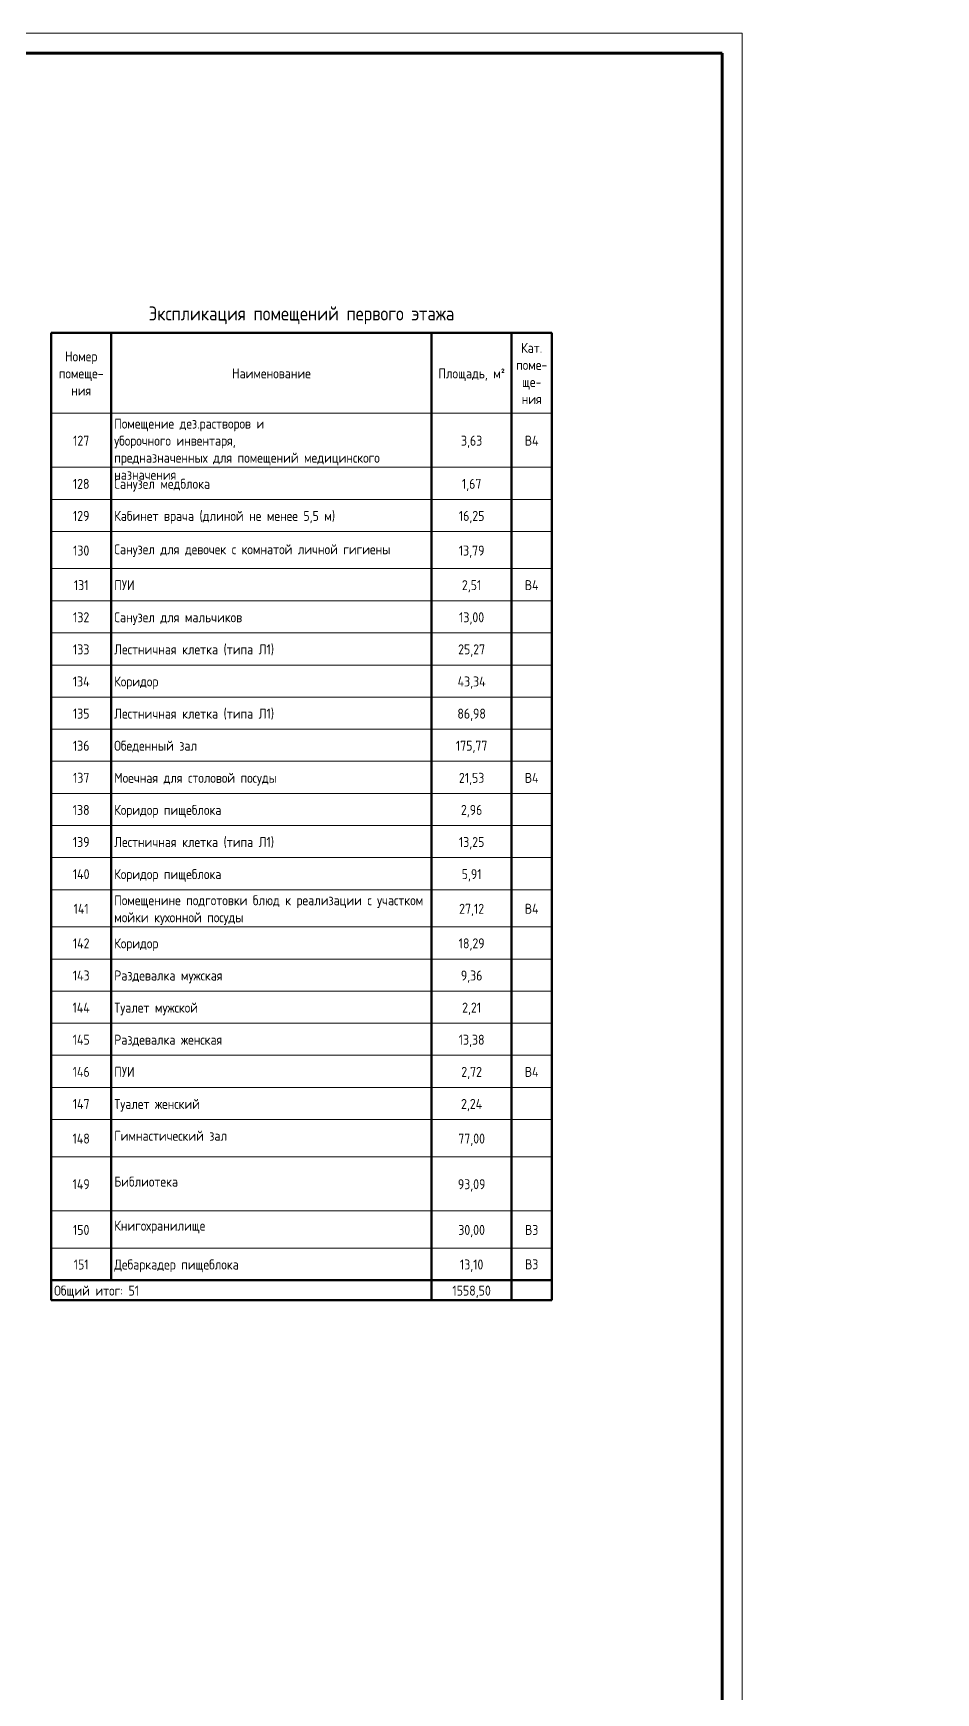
# Model space of a CAD drawing. Header units: millimetres. Extents: x -259793 to 1187961, y -549744 to 43070.
# Drawn here: x 13763 to 36303, y -753 to 40692 of the extents above; entities that cross this region are included whole.
import ezdxf

# ---------------------------------------------------------------- set-up
doc = ezdxf.new("R2010")
doc.units = ezdxf.units.MM
for name, color, linetype, lineweight in [('A-_ANOTTEXT_T', 7, 'Continuous', 9), ('Графика', 7, 'Continuous', 20), ('Линии', 7, 'Continuous', 9), ('ОФ_рамка', 8, 'Continuous', 60)]:
    doc.layers.add(name, color=color, linetype=linetype, lineweight=lineweight)
doc.styles.add('GOST 2.304 type A_1', font='', dxfattribs={"height": 350})
doc.styles.add('GOST Common_8', font='', dxfattribs={"width": 0.9, "height": 3.5})
doc.styles.add('GOST Common_9', font='', dxfattribs={"width": 0.9, "height": 3.5})
doc.styles.get('GOST 2.304 type A_1').set_extended_font_data('GOST 2.304 type A')
doc.styles.get('GOST Common_8').set_extended_font_data('GOST type B')
doc.styles.get('GOST Common_9').set_extended_font_data('GOST type B')

# ---------------------------------------------------------------- blocks, each defined once
blk = doc.blocks.new('А0')
at = {"layer": 'ОФ_рамка', "color": 0, "linetype": 'Continuous', "lineweight": 5, "ltscale": 100}
for points in [[(341068, -309617), (222168, -309617)], [(341068, -393717), (341068, -309617)]]:
    blk.add_lwpolyline(points, dxfattribs=at)
at = {"layer": 'ОФ_рамка', "color": 0, "linetype": 'Continuous', "ltscale": 100}
for points in [[(340568, -310117), (224168, -310117)], [(340568, -393217), (340568, -310117)]]:
    blk.add_lwpolyline(points, dxfattribs=at)
blk = doc.blocks.new('1 этаж')
at = {"layer": 'Линии', "color": 251, "lineweight": 50, "true_color": 0x636466}
for p, q in [((14211, 33209), (14211, 31204)), ((14211, 33209), (26712, 33209)), ((15711, 33209), (15711, 31204)), ((23711, 33209), (23711, 31204)), ((25711, 33209), (25711, 31204)), ((26711, 33209), (26711, 31204)), ((14211, 31204), (14211, 29851)), ((15711, 31204), (15711, 29851)), ((23711, 31204), (23711, 29851)), ((25711, 31204), (25711, 29851)), ((26711, 31204), (26711, 29851)), ((14211, 29851), (14211, 29049)), ((15711, 29851), (15711, 29049)), ((23711, 29851), (23711, 29049)), ((25711, 29851), (25711, 29049)), ((26711, 29851), (26711, 29049)), ((14211, 29049), (14211, 28247)), ((15711, 29049), (15711, 28247)), ((23711, 29049), (23711, 28247)), ((25711, 29049), (25711, 28247)), ((26711, 29049), (26711, 28247)), ((14211, 28247), (14211, 27320)), ((15711, 28247), (15711, 27320)), ((23711, 28247), (23711, 27320)), ((25711, 28247), (25711, 27320)), ((26711, 28247), (26711, 27320)), ((14211, 27320), (14211, 26518)), ((15711, 27320), (15711, 26518)), ((23711, 27320), (23711, 26518)), ((25711, 27320), (25711, 26518)), ((26711, 27320), (26711, 26518)), ((14211, 26518), (14211, 25716)), ((15711, 26518), (15711, 25716)), ((23711, 26518), (23711, 25716)), ((25711, 26518), (25711, 25716)), ((26711, 26518), (26711, 25716)), ((14211, 25716), (14211, 24914)), ((15711, 25716), (15711, 24914)), ((23711, 25716), (23711, 24914)), ((25711, 25716), (25711, 24914)), ((26711, 25716), (26711, 24914)), ((14211, 24914), (14211, 24112)), ((15711, 24914), (15711, 24112)), ((23711, 24914), (23711, 24112)), ((25711, 24914), (25711, 24112)), ((26711, 24914), (26711, 24112)), ((14211, 24112), (14211, 23311)), ((15711, 24112), (15711, 23311)), ((23711, 24112), (23711, 23311)), ((25711, 24112), (25711, 23311)), ((26711, 24112), (26711, 23311)), ((14211, 23311), (14211, 22509)), ((15711, 23311), (15711, 22509)), ((23711, 23311), (23711, 22509)), ((25711, 23311), (25711, 22509)), ((26711, 23311), (26711, 22509)), ((14211, 22509), (14211, 21707)), ((15711, 22509), (15711, 21707)), ((23711, 22509), (23711, 21707)), ((25711, 22509), (25711, 21707)), ((26711, 22509), (26711, 21707)), ((14211, 21707), (14211, 20905)), ((15711, 21707), (15711, 20905)), ((23711, 21707), (23711, 20905)), ((25711, 21707), (25711, 20905)), ((26711, 21707), (26711, 20905)), ((14211, 20905), (14211, 20103)), ((15711, 20905), (15711, 20103)), ((23711, 20905), (23711, 20103)), ((25711, 20905), (25711, 20103)), ((26711, 20905), (26711, 20103)), ((14211, 20103), (14211, 19301)), ((15711, 20103), (15711, 19301)), ((23711, 20103), (23711, 19301)), ((25711, 20103), (25711, 19301)), ((26711, 20103), (26711, 19301)), ((14211, 19301), (14211, 18374)), ((15711, 19301), (15711, 18374)), ((23711, 19301), (23711, 18374)), ((25711, 19301), (25711, 18374)), ((26711, 19301), (26711, 18374)), ((14211, 18374), (14211, 17572)), ((15711, 18374), (15711, 17572)), ((23711, 18374), (23711, 17572)), ((25711, 18374), (25711, 17572)), ((26711, 18374), (26711, 17572)), ((14211, 17572), (14211, 16770)), ((15711, 17572), (15711, 16770)), ((23711, 17572), (23711, 16770)), ((25711, 17572), (25711, 16770)), ((26711, 17572), (26711, 16770)), ((14211, 16770), (14211, 15969)), ((15711, 16770), (15711, 15969)), ((23711, 16770), (23711, 15969)), ((25711, 16770), (25711, 15969)), ((26711, 16770), (26711, 15969)), ((14211, 15969), (14211, 15167)), ((15711, 15969), (15711, 15167)), ((23711, 15969), (23711, 15167)), ((25711, 15969), (25711, 15167)), ((26711, 15969), (26711, 15167)), ((14211, 15167), (14211, 14365)), ((15711, 15167), (15711, 14365)), ((23711, 15167), (23711, 14365)), ((25711, 15167), (25711, 14365)), ((26711, 15167), (26711, 14365)), ((14211, 14365), (14211, 13563)), ((15711, 14365), (15711, 13563)), ((23711, 14365), (23711, 13563)), ((25711, 14365), (25711, 13563)), ((26711, 14365), (26711, 13563)), ((14211, 13563), (14211, 12636)), ((15711, 13563), (15711, 12636)), ((23711, 13563), (23711, 12636)), ((25711, 13563), (25711, 12636)), ((26711, 13563), (26711, 12636)), ((14211, 12636), (14211, 11282)), ((15711, 12636), (15711, 11282)), ((23711, 12636), (23711, 11282)), ((25711, 12636), (25711, 11282)), ((26711, 12636), (26711, 11282)), ((14211, 11282), (14211, 10355)), ((15711, 11282), (15711, 10355)), ((23711, 11282), (23711, 10355)), ((25711, 11282), (25711, 10355)), ((26711, 11282), (26711, 10355)), ((14211, 10355), (14211, 9553)), ((15711, 10355), (15711, 9553)), ((23711, 10355), (23711, 9553)), ((25711, 10355), (25711, 9553)), ((26711, 10355), (26711, 9553)), ((15711, 9553), (14211, 9553)), ((14211, 9553), (14211, 9052)), ((23711, 9553), (15711, 9553)), ((25711, 9553), (23711, 9553)), ((23711, 9553), (23711, 9052)), ((26711, 9553), (25711, 9553)), ((25711, 9553), (25711, 9052)), ((26711, 9553), (26711, 9052)), ((26712, 9553), (26712, 9052)), ((15711, 9052), (14211, 9052)), ((23711, 9052), (15711, 9052)), ((25711, 9052), (23711, 9052)), ((26711, 9052), (25711, 9052)), ((26712, 9052), (26711, 9052))]:
    blk.add_line(p, q, dxfattribs=at)
at = {"layer": 'Линии', "color": 251, "lineweight": 20, "true_color": 0x636466}
for p, q in [((26712, 33209), (26712, 31204)), ((15711, 31204), (14211, 31204)), ((23711, 31204), (15711, 31204)), ((25711, 31204), (23711, 31204)), ((26711, 31204), (25711, 31204)), ((15711, 29851), (14211, 29851)), ((23711, 29851), (15711, 29851)), ((25711, 29851), (23711, 29851)), ((26711, 29851), (25711, 29851)), ((15711, 29049), (14211, 29049)), ((23711, 29049), (15711, 29049)), ((25711, 29049), (23711, 29049)), ((26711, 29049), (25711, 29049)), ((15711, 28247), (14211, 28247)), ((23711, 28247), (15711, 28247)), ((25711, 28247), (23711, 28247)), ((26711, 28247), (25711, 28247)), ((15711, 27320), (14211, 27320)), ((23711, 27320), (15711, 27320)), ((25711, 27320), (23711, 27320)), ((26711, 27320), (25711, 27320)), ((15711, 26518), (14211, 26518)), ((23711, 26518), (15711, 26518)), ((25711, 26518), (23711, 26518)), ((26711, 26518), (25711, 26518)), ((15711, 25716), (14211, 25716)), ((23711, 25716), (15711, 25716)), ((25711, 25716), (23711, 25716)), ((26711, 25716), (25711, 25716)), ((15711, 24914), (14211, 24914)), ((23711, 24914), (15711, 24914)), ((25711, 24914), (23711, 24914)), ((26711, 24914), (25711, 24914)), ((15711, 24112), (14211, 24112)), ((23711, 24112), (15711, 24112)), ((25711, 24112), (23711, 24112)), ((26711, 24112), (25711, 24112)), ((15711, 23311), (14211, 23311)), ((23711, 23311), (15711, 23311)), ((25711, 23311), (23711, 23311)), ((26711, 23311), (25711, 23311)), ((15711, 22509), (14211, 22509)), ((23711, 22509), (15711, 22509)), ((25711, 22509), (23711, 22509)), ((26711, 22509), (25711, 22509)), ((15711, 21707), (14211, 21707)), ((23711, 21707), (15711, 21707)), ((25711, 21707), (23711, 21707)), ((26711, 21707), (25711, 21707)), ((15711, 20905), (14211, 20905)), ((23711, 20905), (15711, 20905)), ((25711, 20905), (23711, 20905)), ((26711, 20905), (25711, 20905)), ((15711, 20103), (14211, 20103)), ((23711, 20103), (15711, 20103)), ((25711, 20103), (23711, 20103)), ((26711, 20103), (25711, 20103)), ((15711, 19301), (14211, 19301)), ((23711, 19301), (15711, 19301)), ((25711, 19301), (23711, 19301)), ((26711, 19301), (25711, 19301)), ((15711, 18374), (14211, 18374)), ((23711, 18374), (15711, 18374)), ((25711, 18374), (23711, 18374)), ((26711, 18374), (25711, 18374)), ((15711, 17572), (14211, 17572)), ((23711, 17572), (15711, 17572)), ((25711, 17572), (23711, 17572)), ((26711, 17572), (25711, 17572)), ((15711, 16770), (14211, 16770)), ((23711, 16770), (15711, 16770)), ((25711, 16770), (23711, 16770)), ((26711, 16770), (25711, 16770)), ((15711, 15969), (14211, 15969)), ((23711, 15969), (15711, 15969)), ((25711, 15969), (23711, 15969)), ((26711, 15969), (25711, 15969)), ((15711, 15167), (14211, 15167)), ((23711, 15167), (15711, 15167)), ((25711, 15167), (23711, 15167)), ((26711, 15167), (25711, 15167)), ((15711, 14365), (14211, 14365)), ((23711, 14365), (15711, 14365)), ((25711, 14365), (23711, 14365)), ((26711, 14365), (25711, 14365)), ((15711, 13563), (14211, 13563)), ((23711, 13563), (15711, 13563)), ((25711, 13563), (23711, 13563)), ((26711, 13563), (25711, 13563)), ((15711, 12636), (14211, 12636)), ((23711, 12636), (15711, 12636)), ((25711, 12636), (23711, 12636)), ((26711, 12636), (25711, 12636)), ((15711, 11282), (14211, 11282)), ((23711, 11282), (15711, 11282)), ((25711, 11282), (23711, 11282)), ((26711, 11282), (25711, 11282)), ((15711, 10355), (14211, 10355)), ((23711, 10355), (15711, 10355)), ((25711, 10355), (23711, 10355)), ((26711, 10355), (25711, 10355))]:
    blk.add_line(p, q, dxfattribs=at)
at = {"layer": 'Графика', "color": 251, "true_color": 0x636466, "line_spacing_factor": 1.022761}
for s, insert, char_height, width, attachment_point, style in [('Экспликация помещений первого этажа', (20462, 33868), 350, 9232.69, 2, 'GOST Common_9'), ('Номер\\Pпомеще-\\Pния', (14961, 32746), 250, 1418.03, 2, 'GOST Common_8'), ('Кат.\\Pпоме-\\Pще-\\Pния', (26211, 32959), 250, 962.45, 2, 'GOST Common_8'), ('Наименование', (19711, 32320), 250, 2353.32, 2, 'GOST Common_8'), ('Площадь, м\\fGOST Common|b0|i0|c238|p34|;\\W.9;²', (24711, 32320), 250, 2009.37, 2, 'GOST Common_8'), ('Помещение дез.растворов и ^Mуборочного инвентаря,\\Pпредназначенных для помещений медицинского\\Pназначения', (15786, 31067), 250, 8481, 1, 'GOST Common_8'), ('127', (14961, 30641), 250, 509.89, 2, 'GOST Common_8'), ('3,63', (24711, 30641), 250, 654.71, 2, 'GOST Common_8'), ('В4', (26211, 30641), 250, 428.42, 2, 'GOST Common_8'), ('128', (14961, 29563), 250, 509.89, 2, 'GOST Common_8'), ('Санузел медблока', (15786, 29563), 250, 2968.8, 1, 'GOST Common_8'), ('1,67', (24711, 29563), 250, 603.41, 2, 'GOST Common_8'), ('129', (14961, 28762), 250, 509.89, 2, 'GOST Common_8'), ('Кабинет врача (длиной не менее 5,5 м)', (15786, 28762), 250, 6326.81, 1, 'GOST Common_8'), ('16,25', (24711, 28762), 250, 790.47, 2, 'GOST Common_8'), ('130', (14961, 27897), 250, 509.89, 2, 'GOST Common_8'), ('Санузел для девочек с комнатой личной гигиены', (15786, 27929), 250, 7983.18, 1, 'GOST Common_8'), ('13,79', (24711, 27897), 250, 790.47, 2, 'GOST Common_8'), ('131', (14961, 27033), 250, 458.6, 2, 'GOST Common_8'), ('ПУИ', (15786, 27033), 250, 642.64, 1, 'GOST Common_8'), ('2,51', (24711, 27033), 250, 603.41, 2, 'GOST Common_8'), ('В4', (26211, 27033), 250, 428.42, 2, 'GOST Common_8'), ('132', (14961, 26231), 250, 509.89, 2, 'GOST Common_8'), ('Санузел для мальчиков', (15786, 26231), 250, 8281.87, 1, 'GOST Common_8'), ('13,00', (24711, 26231), 250, 790.47, 2, 'GOST Common_8'), ('133', (14961, 25429), 250, 509.89, 2, 'GOST Common_8'), ('Лестничная клетка (типа Л1)', (15786, 25429), 250, 4836.37, 1, 'GOST Common_8'), ('25,27', (24711, 25429), 250, 841.76, 2, 'GOST Common_8'), ('134', (14961, 24627), 250, 537.04, 2, 'GOST Common_8'), ('Коридор', (15786, 24627), 250, 1336.56, 1, 'GOST Common_8'), ('43,34', (24711, 24627), 250, 896.07, 2, 'GOST Common_8'), ('135', (14961, 23825), 250, 509.89, 2, 'GOST Common_8'), ('Лестничная клетка (типа Л1)', (15786, 23825), 250, 4836.37, 1, 'GOST Common_8'), ('86,98', (24711, 23825), 250, 841.76, 2, 'GOST Common_8'), ('136', (14961, 23023), 250, 509.89, 2, 'GOST Common_8'), ('Обеденный зал', (15786, 23023), 250, 2407.63, 1, 'GOST Common_8'), ('175,77', (24711, 23023), 250, 977.53, 2, 'GOST Common_8'), ('137', (14961, 22221), 250, 509.89, 2, 'GOST Common_8'), ('Моечная для столовой посуды', (15786, 22221), 250, 5068.69, 1, 'GOST Common_8'), ('21,53', (24711, 22221), 250, 790.47, 2, 'GOST Common_8'), ('В4', (26211, 22221), 250, 428.42, 2, 'GOST Common_8'), ('138', (14961, 21420), 250, 509.89, 2, 'GOST Common_8'), ('Коридор пищеблока', (15786, 21420), 250, 3222.24, 1, 'GOST Common_8'), ('2,96', (24711, 21420), 250, 654.71, 2, 'GOST Common_8'), ('139', (14961, 20618), 250, 509.89, 2, 'GOST Common_8'), ('Лестничная клетка (типа Л1)', (15786, 20618), 250, 4836.37, 1, 'GOST Common_8'), ('13,25', (24711, 20618), 250, 790.47, 2, 'GOST Common_8'), ('140', (14961, 19816), 250, 537.04, 2, 'GOST Common_8'), ('Коридор пищеблока', (15786, 19816), 250, 3222.24, 1, 'GOST Common_8'), ('5,91', (24711, 19816), 250, 603.41, 2, 'GOST Common_8'), ('Помещенине подготовки блюд к реализации с участком\\Pмойки кухонной посуды', (15786, 19164), 250, 9153.81, 1, 'GOST Common_8'), ('141', (14961, 18951), 250, 485.75, 2, 'GOST Common_8'), ('27,12', (24711, 18951), 250, 790.47, 2, 'GOST Common_8'), ('В4', (26211, 18951), 250, 428.42, 2, 'GOST Common_8'), ('142', (14961, 18087), 250, 537.04, 2, 'GOST Common_8'), ('Коридор', (15786, 18087), 250, 1336.56, 1, 'GOST Common_8'), ('18,29', (24711, 18087), 250, 790.47, 2, 'GOST Common_8'), ('143', (14961, 17285), 250, 537.04, 2, 'GOST Common_8'), ('Раздевалка мужская', (15786, 17285), 250, 3454.55, 1, 'GOST Common_8'), ('9,36', (24711, 17285), 250, 654.71, 2, 'GOST Common_8'), ('144', (14961, 16483), 250, 564.19, 2, 'GOST Common_8'), ('Туалет мужской', (15786, 16483), 250, 2691.23, 1, 'GOST Common_8'), ('2,21', (24711, 16483), 250, 603.41, 2, 'GOST Common_8'), ('145', (14961, 15681), 250, 537.04, 2, 'GOST Common_8'), ('Раздевалка женская', (15786, 15681), 250, 3427.4, 1, 'GOST Common_8'), ('13,38', (24711, 15681), 250, 790.47, 2, 'GOST Common_8'), ('146', (14961, 14879), 250, 537.04, 2, 'GOST Common_8'), ('ПУИ', (15786, 14879), 250, 642.64, 1, 'GOST Common_8'), ('2,72', (24711, 14879), 250, 654.71, 2, 'GOST Common_8'), ('В4', (26211, 14879), 250, 428.42, 2, 'GOST Common_8'), ('147', (14961, 14078), 250, 537.04, 2, 'GOST Common_8'), ('Туалет женский', (15786, 14078), 250, 2664.08, 1, 'GOST Common_8'), ('2,24', (24711, 14078), 250, 681.86, 2, 'GOST Common_8'), ('Гимнастический зал', (15786, 13282), 250, 6776.35, 1, 'GOST Common_8'), ('148', (14961, 13213), 250, 537.04, 2, 'GOST Common_8'), ('77,00', (24711, 13213), 250, 841.76, 2, 'GOST Common_8'), ('149', (14961, 12073), 250, 537.04, 2, 'GOST Common_8'), ('Библиотека', (15786, 12138), 250, 8302.99, 1, 'GOST Common_8'), ('93,09', (24711, 12073), 250, 841.76, 2, 'GOST Common_8'), ('150', (14961, 10932), 250, 509.89, 2, 'GOST Common_8'), ('Книгохранилище', (15786, 11037), 250, 8064.64, 1, 'GOST Common_8'), ('30,00', (24711, 10932), 250, 841.76, 2, 'GOST Common_8'), ('В3', (26211, 10932), 250, 401.27, 2, 'GOST Common_8'), ('151', (14961, 10068), 250, 458.6, 2, 'GOST Common_8'), ('Дебаркадер пищеблока', (15786, 10068), 250, 3864.87, 1, 'GOST Common_8'), ('13,10', (24711, 10068), 250, 739.18, 2, 'GOST Common_8'), ('В3', (26211, 10074), 250, 401.27, 2, 'GOST Common_8'), ('Общий итог: 51', (14286, 9416), 250, 2437.8, 1, 'GOST Common_8'), ('1558,50', (24711, 9416), 250, 1164.59, 2, 'GOST Common_8')]:
    blk.add_mtext(s, dxfattribs=dict(at, insert=insert, char_height=char_height, width=width, attachment_point=attachment_point, style=style))

msp = doc.modelspace()

# ---------------------------------------------------------------- block references
msp.add_blockref('1 этаж', (0, 0))
at = {"layer": 'ОФ_рамка', "color": 0, "lineweight": -2}
msp.add_blockref('А0', (-309601.58092, 350308.61874), dxfattribs=at)

# ---------------------------------------------------------------- texts
at = {"layer": 'A-_ANOTTEXT_T', "char_height": 350, "attachment_point": 1, "style": 'GOST 2.304 type A_1'}
for insert, width in [((14452.88272, 31103.64332), 168.354375), ((16556.32022, 31103.64332), 168.354375), ((23342.45954, 31103.64332), 168.354375), ((21086.88662, 30567.86207), 168.354375), ((21655.74079, 30567.86207), 168.354375), ((24242.04287, 30567.86207), 168.354375), ((24857.19912, 30567.86207), 168.354375), ((33703.25796, 20056.10875), 168.354375), ((35098.93504, 20056.10875), 168.354375), ((34040.60171, 19520.3275), 168.354375), ((36302.78921, 19520.3275), 168.354375), ((23244.3879, 13172.13875), 168.354375), ((25083.24207, 13172.13875), 168.354375), ((26445.84624, 13172.13875), 168.354375), ((26968.39832, 13172.13875), 168.354375), ((22457.25249, 12636.3575), 168.354375), ((13814.09723, 11098.42797), 168.354375), ((15624.59165, -77.53267), 168.354375), ((16160.3729, -77.53267), 168.354375), ((17628.8104, -77.53267), 168.354375), ((20287.8729, -77.53267), 152.320625), ((16325.73749, -613.31392), 168.354375), ((16663.08124, -613.31392), 168.354375), ((17483.28957, -613.31392), 168.354375)]:
    msp.add_mtext('\\fGOST 2.304 type A|b0|i0|c204|p34|; ', dxfattribs=dict(at, insert=insert, width=width))

doc.saveas('drawing.dxf')
